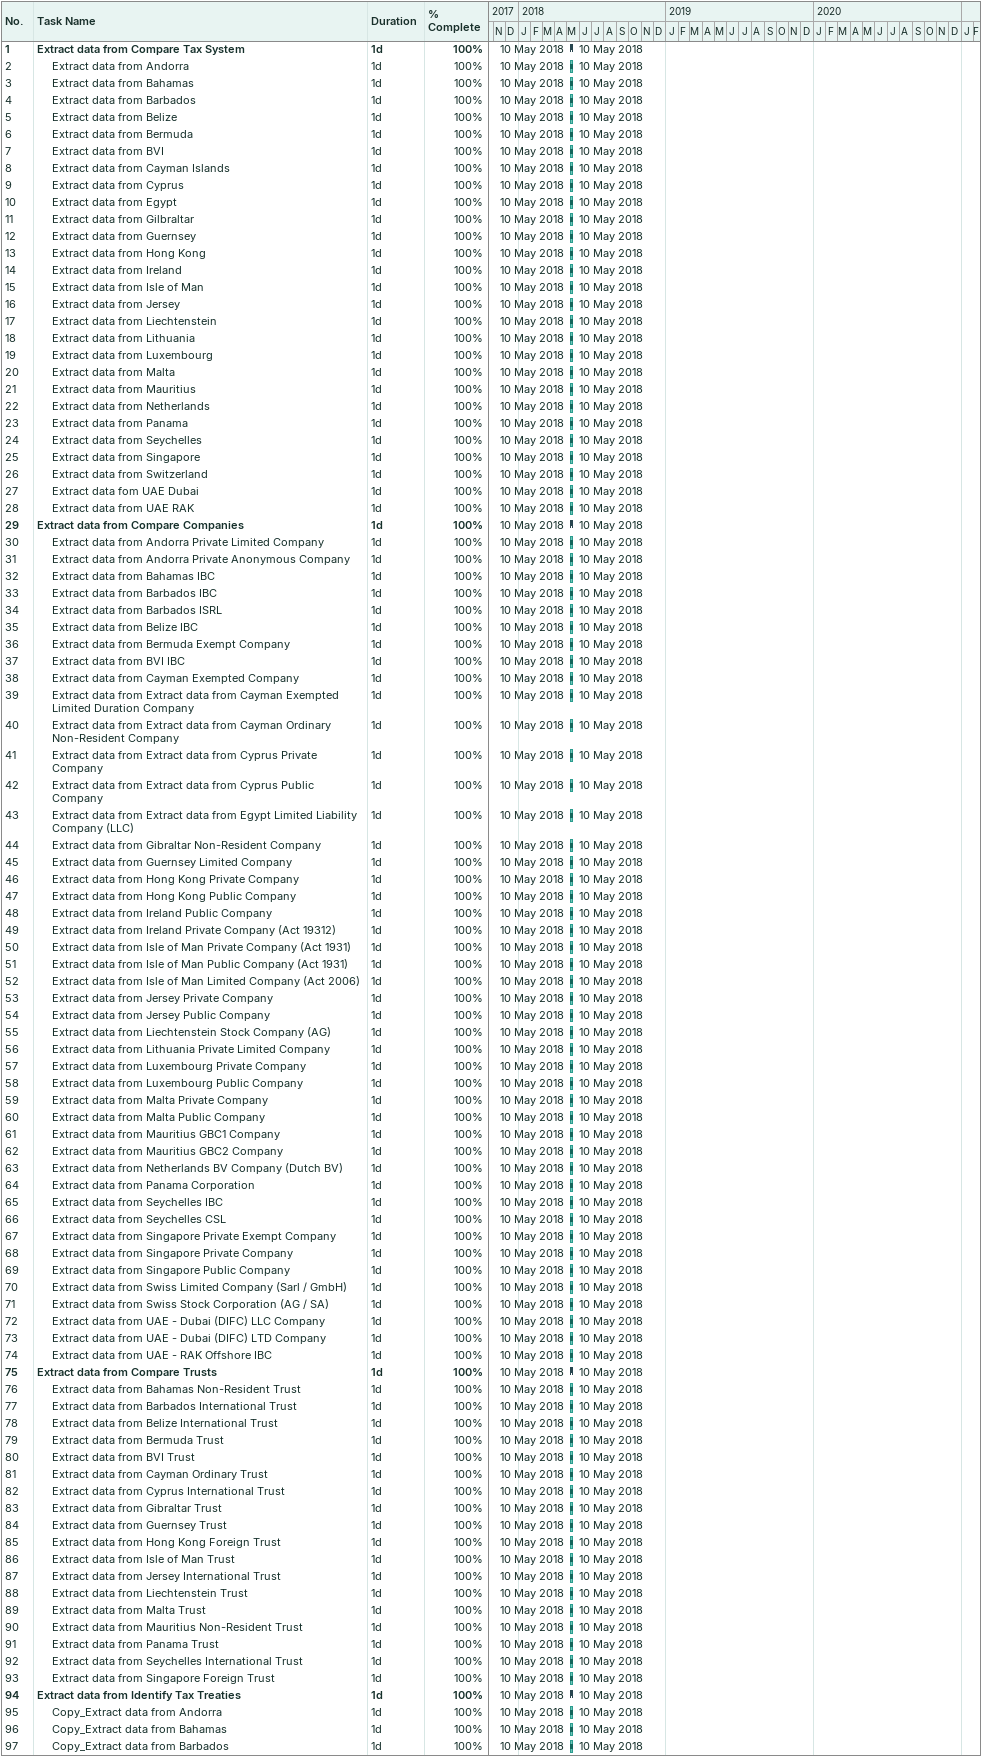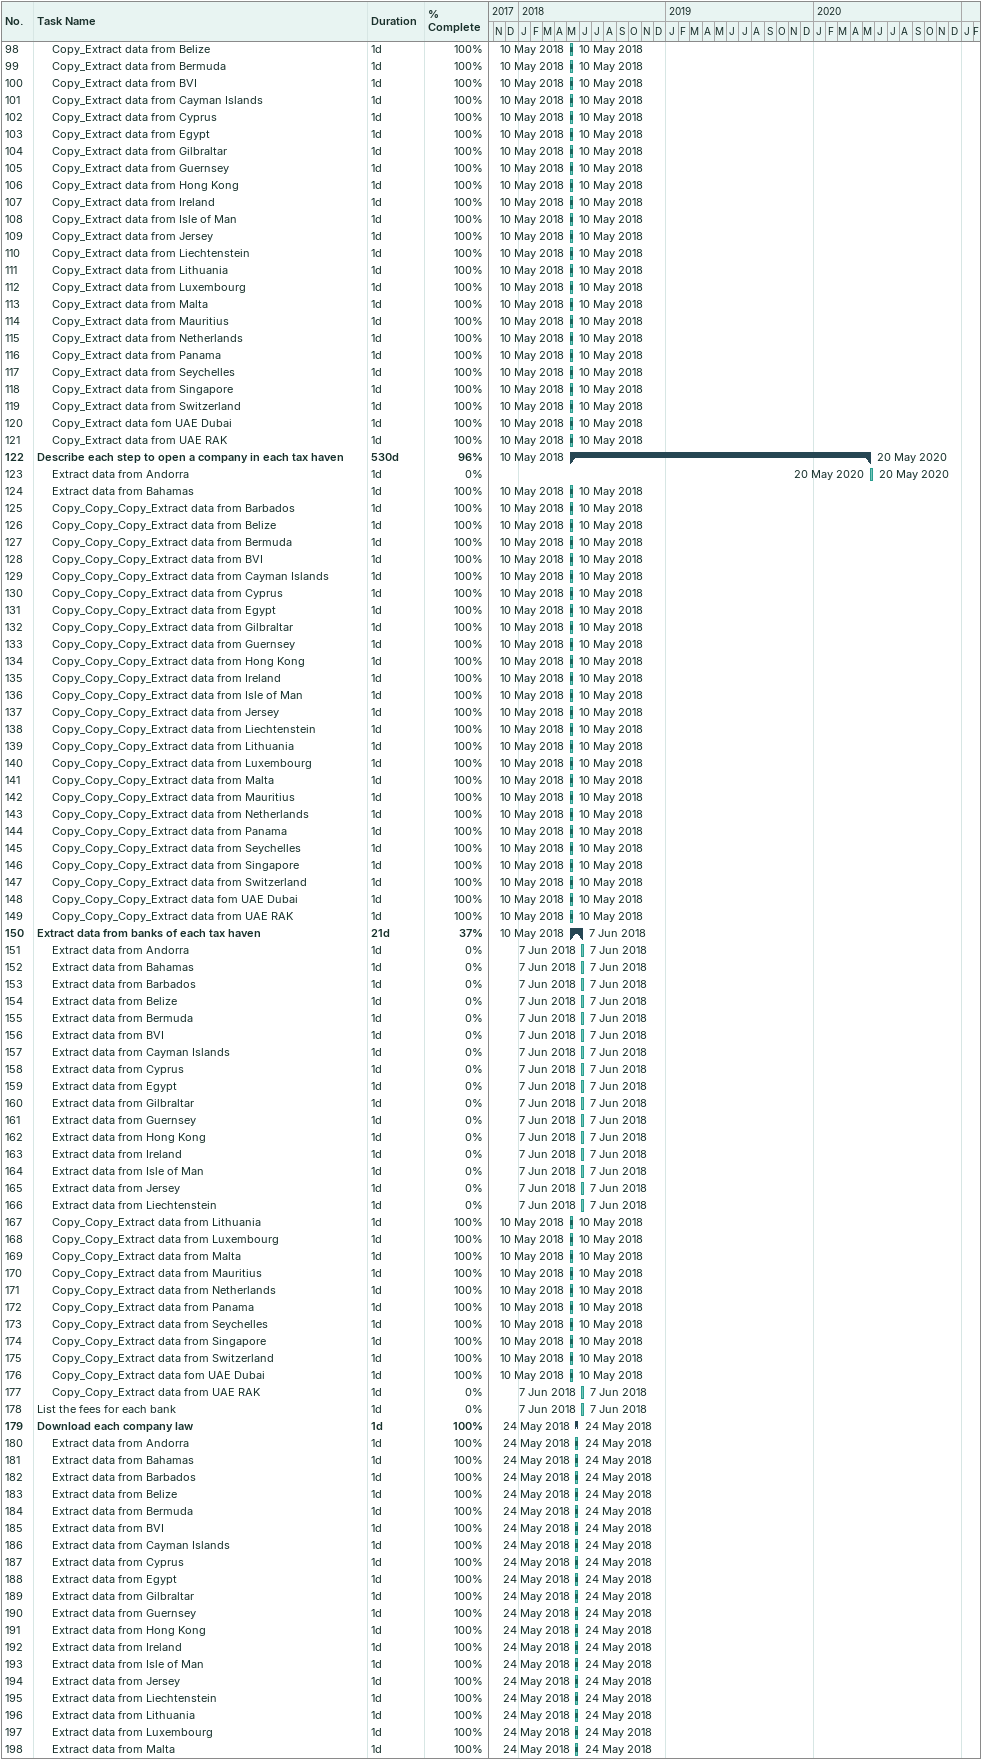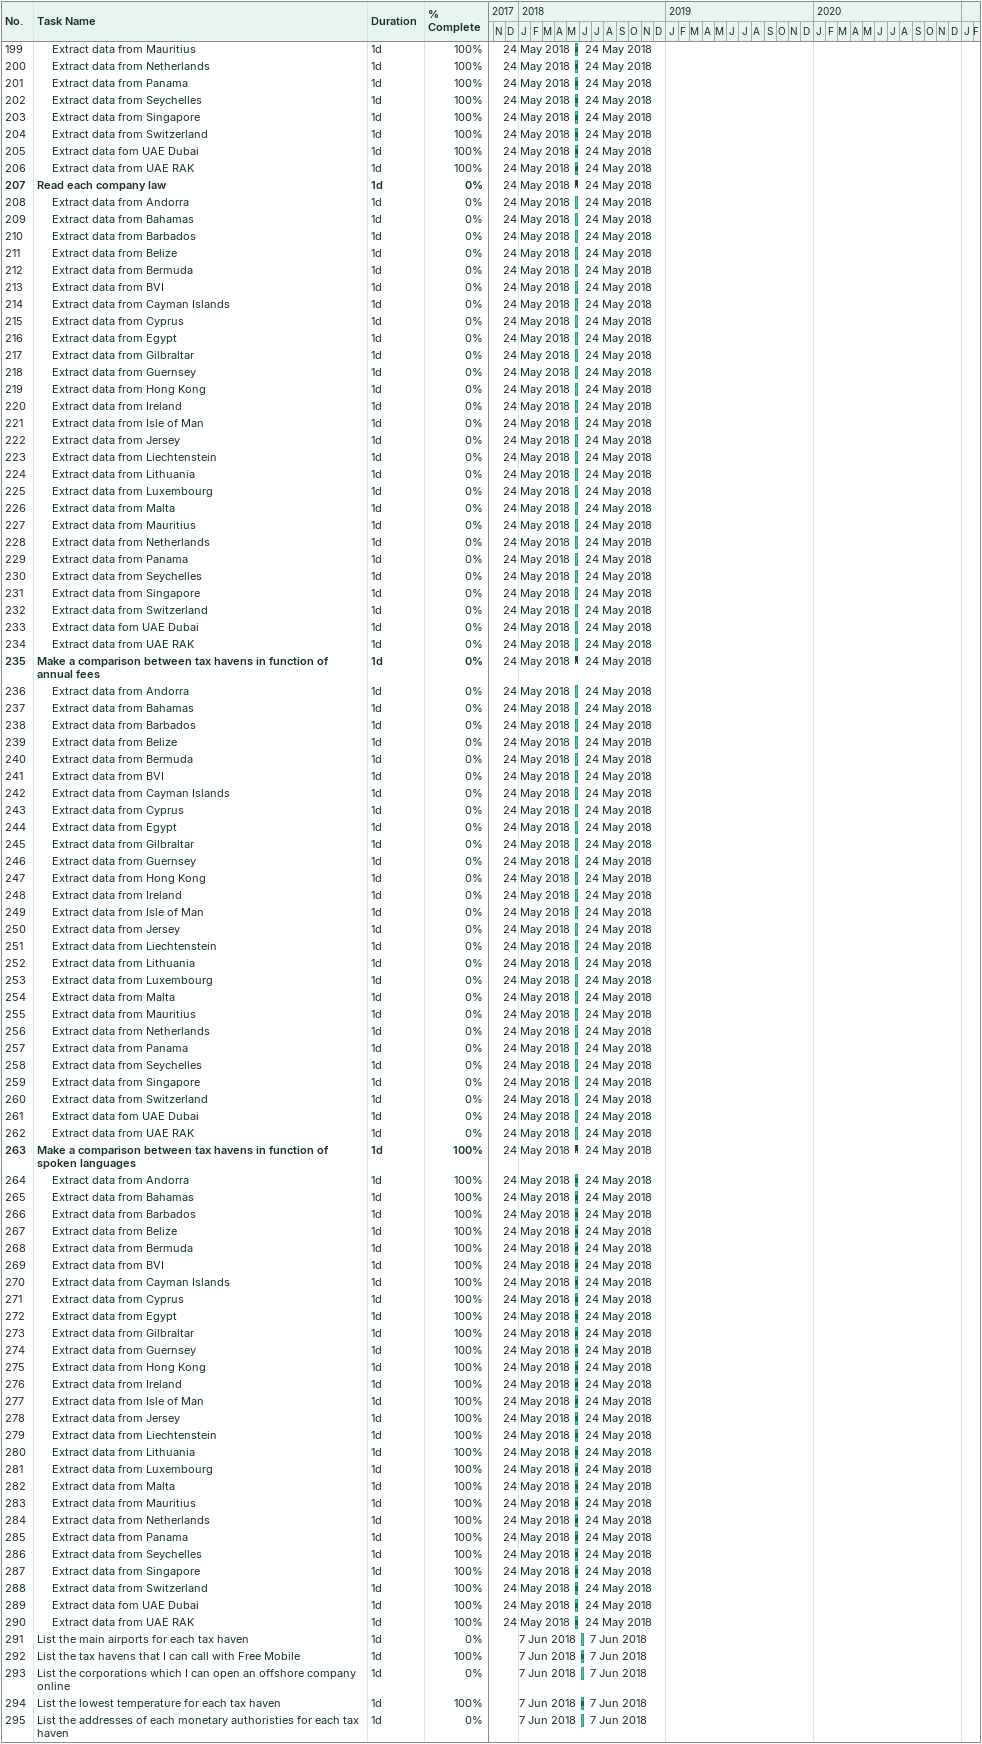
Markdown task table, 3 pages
| ID | Level | Task | Duration | Start | Finish | % complete |
|---|---|---|---|---|---|---|
| 1 | 1 | **Extract data from Compare Tax System** | 1d | 2018-05-10 | 2018-05-10 | 100 |
| 2 | 2 | Extract data from Andorra | 1d | 2018-05-10 | 2018-05-10 | 100 |
| 3 | 2 | Extract data from Bahamas | 1d | 2018-05-10 | 2018-05-10 | 100 |
| 4 | 2 | Extract data from Barbados | 1d | 2018-05-10 | 2018-05-10 | 100 |
| 5 | 2 | Extract data from Belize | 1d | 2018-05-10 | 2018-05-10 | 100 |
| 6 | 2 | Extract data from Bermuda | 1d | 2018-05-10 | 2018-05-10 | 100 |
| 7 | 2 | Extract data from BVI | 1d | 2018-05-10 | 2018-05-10 | 100 |
| 8 | 2 | Extract data from Cayman Islands | 1d | 2018-05-10 | 2018-05-10 | 100 |
| 9 | 2 | Extract data from Cyprus | 1d | 2018-05-10 | 2018-05-10 | 100 |
| 10 | 2 | Extract data from Egypt | 1d | 2018-05-10 | 2018-05-10 | 100 |
| 11 | 2 | Extract data from Gilbraltar | 1d | 2018-05-10 | 2018-05-10 | 100 |
| 12 | 2 | Extract data from Guernsey | 1d | 2018-05-10 | 2018-05-10 | 100 |
| 13 | 2 | Extract data from Hong Kong | 1d | 2018-05-10 | 2018-05-10 | 100 |
| 14 | 2 | Extract data from Ireland | 1d | 2018-05-10 | 2018-05-10 | 100 |
| 15 | 2 | Extract data from Isle of Man | 1d | 2018-05-10 | 2018-05-10 | 100 |
| 16 | 2 | Extract data from Jersey | 1d | 2018-05-10 | 2018-05-10 | 100 |
| 17 | 2 | Extract data from Liechtenstein | 1d | 2018-05-10 | 2018-05-10 | 100 |
| 18 | 2 | Extract data from Lithuania | 1d | 2018-05-10 | 2018-05-10 | 100 |
| 19 | 2 | Extract data from Luxembourg | 1d | 2018-05-10 | 2018-05-10 | 100 |
| 20 | 2 | Extract data from Malta | 1d | 2018-05-10 | 2018-05-10 | 100 |
| 21 | 2 | Extract data from Mauritius | 1d | 2018-05-10 | 2018-05-10 | 100 |
| 22 | 2 | Extract data from Netherlands | 1d | 2018-05-10 | 2018-05-10 | 100 |
| 23 | 2 | Extract data from Panama | 1d | 2018-05-10 | 2018-05-10 | 100 |
| 24 | 2 | Extract data from Seychelles | 1d | 2018-05-10 | 2018-05-10 | 100 |
| 25 | 2 | Extract data from Singapore | 1d | 2018-05-10 | 2018-05-10 | 100 |
| 26 | 2 | Extract data from Switzerland | 1d | 2018-05-10 | 2018-05-10 | 100 |
| 27 | 2 | Extract data fom UAE Dubai | 1d | 2018-05-10 | 2018-05-10 | 100 |
| 28 | 2 | Extract data from UAE RAK | 1d | 2018-05-10 | 2018-05-10 | 100 |
| 29 | 1 | **Extract data from Compare Companies** | 1d | 2018-05-10 | 2018-05-10 | 100 |
| 30 | 2 | Extract data from Andorra Private Limited Company | 1d | 2018-05-10 | 2018-05-10 | 100 |
| 31 | 2 | Extract data from Andorra Private Anonymous Company | 1d | 2018-05-10 | 2018-05-10 | 100 |
| 32 | 2 | Extract data from Bahamas IBC | 1d | 2018-05-10 | 2018-05-10 | 100 |
| 33 | 2 | Extract data from Barbados IBC | 1d | 2018-05-10 | 2018-05-10 | 100 |
| 34 | 2 | Extract data from Barbados ISRL | 1d | 2018-05-10 | 2018-05-10 | 100 |
| 35 | 2 | Extract data from Belize IBC | 1d | 2018-05-10 | 2018-05-10 | 100 |
| 36 | 2 | Extract data from Bermuda Exempt Company | 1d | 2018-05-10 | 2018-05-10 | 100 |
| 37 | 2 | Extract data from BVI IBC | 1d | 2018-05-10 | 2018-05-10 | 100 |
| 38 | 2 | Extract data from Cayman Exempted Company | 1d | 2018-05-10 | 2018-05-10 | 100 |
| 39 | 2 | Extract data from Extract data from Cayman Exempted Limited Duration Company | 1d | 2018-05-10 | 2018-05-10 | 100 |
| 40 | 2 | Extract data from Extract data from Cayman Ordinary Non-Resident Company | 1d | 2018-05-10 | 2018-05-10 | 100 |
| 41 | 2 | Extract data from Extract data from Cyprus Private Company | 1d | 2018-05-10 | 2018-05-10 | 100 |
| 42 | 2 | Extract data from Extract data from Cyprus Public Company | 1d | 2018-05-10 | 2018-05-10 | 100 |
| 43 | 2 | Extract data from Extract data from Egypt Limited Liability Company (LLC) | 1d | 2018-05-10 | 2018-05-10 | 100 |
| 44 | 2 | Extract data from Gibraltar Non-Resident Company | 1d | 2018-05-10 | 2018-05-10 | 100 |
| 45 | 2 | Extract data from Guernsey Limited Company | 1d | 2018-05-10 | 2018-05-10 | 100 |
| 46 | 2 | Extract data from Hong Kong Private Company | 1d | 2018-05-10 | 2018-05-10 | 100 |
| 47 | 2 | Extract data from Hong Kong Public Company | 1d | 2018-05-10 | 2018-05-10 | 100 |
| 48 | 2 | Extract data from Ireland Public Company | 1d | 2018-05-10 | 2018-05-10 | 100 |
| 49 | 2 | Extract data from Ireland Private Company (Act 19312) | 1d | 2018-05-10 | 2018-05-10 | 100 |
| 50 | 2 | Extract data from Isle of Man Private Company (Act 1931) | 1d | 2018-05-10 | 2018-05-10 | 100 |
| 51 | 2 | Extract data from Isle of Man Public Company (Act 1931) | 1d | 2018-05-10 | 2018-05-10 | 100 |
| 52 | 2 | Extract data from Isle of Man Limited Company (Act 2006) | 1d | 2018-05-10 | 2018-05-10 | 100 |
| 53 | 2 | Extract data from Jersey Private Company | 1d | 2018-05-10 | 2018-05-10 | 100 |
| 54 | 2 | Extract data from Jersey Public Company | 1d | 2018-05-10 | 2018-05-10 | 100 |
| 55 | 2 | Extract data from Liechtenstein Stock Company (AG) | 1d | 2018-05-10 | 2018-05-10 | 100 |
| 56 | 2 | Extract data from Lithuania Private Limited Company | 1d | 2018-05-10 | 2018-05-10 | 100 |
| 57 | 2 | Extract data from Luxembourg Private Company | 1d | 2018-05-10 | 2018-05-10 | 100 |
| 58 | 2 | Extract data from Luxembourg Public Company | 1d | 2018-05-10 | 2018-05-10 | 100 |
| 59 | 2 | Extract data from Malta Private Company | 1d | 2018-05-10 | 2018-05-10 | 100 |
| 60 | 2 | Extract data from Malta Public Company | 1d | 2018-05-10 | 2018-05-10 | 100 |
| 61 | 2 | Extract data from Mauritius GBC1 Company | 1d | 2018-05-10 | 2018-05-10 | 100 |
| 62 | 2 | Extract data from Mauritius GBC2 Company | 1d | 2018-05-10 | 2018-05-10 | 100 |
| 63 | 2 | Extract data from Netherlands BV Company (Dutch BV) | 1d | 2018-05-10 | 2018-05-10 | 100 |
| 64 | 2 | Extract data from Panama Corporation | 1d | 2018-05-10 | 2018-05-10 | 100 |
| 65 | 2 | Extract data from Seychelles IBC | 1d | 2018-05-10 | 2018-05-10 | 100 |
| 66 | 2 | Extract data from Seychelles CSL | 1d | 2018-05-10 | 2018-05-10 | 100 |
| 67 | 2 | Extract data from Singapore Private Exempt Company | 1d | 2018-05-10 | 2018-05-10 | 100 |
| 68 | 2 | Extract data from Singapore Private Company | 1d | 2018-05-10 | 2018-05-10 | 100 |
| 69 | 2 | Extract data from Singapore Public Company | 1d | 2018-05-10 | 2018-05-10 | 100 |
| 70 | 2 | Extract data from Swiss Limited Company (Sarl / GmbH) | 1d | 2018-05-10 | 2018-05-10 | 100 |
| 71 | 2 | Extract data from Swiss Stock Corporation (AG / SA) | 1d | 2018-05-10 | 2018-05-10 | 100 |
| 72 | 2 | Extract data from UAE - Dubai (DIFC) LLC Company | 1d | 2018-05-10 | 2018-05-10 | 100 |
| 73 | 2 | Extract data from UAE - Dubai (DIFC) LTD Company | 1d | 2018-05-10 | 2018-05-10 | 100 |
| 74 | 2 | Extract data from UAE - RAK Offshore IBC | 1d | 2018-05-10 | 2018-05-10 | 100 |
| 75 | 1 | **Extract data from Compare Trusts** | 1d | 2018-05-10 | 2018-05-10 | 100 |
| 76 | 2 | Extract data from Bahamas Non-Resident Trust | 1d | 2018-05-10 | 2018-05-10 | 100 |
| 77 | 2 | Extract data from Barbados International Trust | 1d | 2018-05-10 | 2018-05-10 | 100 |
| 78 | 2 | Extract data from Belize International Trust | 1d | 2018-05-10 | 2018-05-10 | 100 |
| 79 | 2 | Extract data from Bermuda Trust | 1d | 2018-05-10 | 2018-05-10 | 100 |
| 80 | 2 | Extract data from BVI Trust | 1d | 2018-05-10 | 2018-05-10 | 100 |
| 81 | 2 | Extract data from Cayman Ordinary Trust | 1d | 2018-05-10 | 2018-05-10 | 100 |
| 82 | 2 | Extract data from Cyprus International Trust | 1d | 2018-05-10 | 2018-05-10 | 100 |
| 83 | 2 | Extract data from Gibraltar Trust | 1d | 2018-05-10 | 2018-05-10 | 100 |
| 84 | 2 | Extract data from Guernsey Trust | 1d | 2018-05-10 | 2018-05-10 | 100 |
| 85 | 2 | Extract data from Hong Kong Foreign Trust | 1d | 2018-05-10 | 2018-05-10 | 100 |
| 86 | 2 | Extract data from Isle of Man Trust | 1d | 2018-05-10 | 2018-05-10 | 100 |
| 87 | 2 | Extract data from Jersey International Trust | 1d | 2018-05-10 | 2018-05-10 | 100 |
| 88 | 2 | Extract data from Liechtenstein Trust | 1d | 2018-05-10 | 2018-05-10 | 100 |
| 89 | 2 | Extract data from Malta Trust | 1d | 2018-05-10 | 2018-05-10 | 100 |
| 90 | 2 | Extract data from Mauritius Non-Resident Trust | 1d | 2018-05-10 | 2018-05-10 | 100 |
| 91 | 2 | Extract data from Panama Trust | 1d | 2018-05-10 | 2018-05-10 | 100 |
| 92 | 2 | Extract data from Seychelles International Trust | 1d | 2018-05-10 | 2018-05-10 | 100 |
| 93 | 2 | Extract data from Singapore Foreign Trust | 1d | 2018-05-10 | 2018-05-10 | 100 |
| 94 | 1 | **Extract data from Identify Tax Treaties** | 1d | 2018-05-10 | 2018-05-10 | 100 |
| 95 | 2 | Copy_Extract data from Andorra | 1d | 2018-05-10 | 2018-05-10 | 100 |
| 96 | 2 | Copy_Extract data from Bahamas | 1d | 2018-05-10 | 2018-05-10 | 100 |
| 97 | 2 | Copy_Extract data from Barbados | 1d | 2018-05-10 | 2018-05-10 | 100 |
| 98 | 2 | Copy_Extract data from Belize | 1d | 2018-05-10 | 2018-05-10 | 100 |
| 99 | 2 | Copy_Extract data from Bermuda | 1d | 2018-05-10 | 2018-05-10 | 100 |
| 100 | 2 | Copy_Extract data from BVI | 1d | 2018-05-10 | 2018-05-10 | 100 |
| 101 | 2 | Copy_Extract data from Cayman Islands | 1d | 2018-05-10 | 2018-05-10 | 100 |
| 102 | 2 | Copy_Extract data from Cyprus | 1d | 2018-05-10 | 2018-05-10 | 100 |
| 103 | 2 | Copy_Extract data from Egypt | 1d | 2018-05-10 | 2018-05-10 | 100 |
| 104 | 2 | Copy_Extract data from Gilbraltar | 1d | 2018-05-10 | 2018-05-10 | 100 |
| 105 | 2 | Copy_Extract data from Guernsey | 1d | 2018-05-10 | 2018-05-10 | 100 |
| 106 | 2 | Copy_Extract data from Hong Kong | 1d | 2018-05-10 | 2018-05-10 | 100 |
| 107 | 2 | Copy_Extract data from Ireland | 1d | 2018-05-10 | 2018-05-10 | 100 |
| 108 | 2 | Copy_Extract data from Isle of Man | 1d | 2018-05-10 | 2018-05-10 | 100 |
| 109 | 2 | Copy_Extract data from Jersey | 1d | 2018-05-10 | 2018-05-10 | 100 |
| 110 | 2 | Copy_Extract data from Liechtenstein | 1d | 2018-05-10 | 2018-05-10 | 100 |
| 111 | 2 | Copy_Extract data from Lithuania | 1d | 2018-05-10 | 2018-05-10 | 100 |
| 112 | 2 | Copy_Extract data from Luxembourg | 1d | 2018-05-10 | 2018-05-10 | 100 |
| 113 | 2 | Copy_Extract data from Malta | 1d | 2018-05-10 | 2018-05-10 | 100 |
| 114 | 2 | Copy_Extract data from Mauritius | 1d | 2018-05-10 | 2018-05-10 | 100 |
| 115 | 2 | Copy_Extract data from Netherlands | 1d | 2018-05-10 | 2018-05-10 | 100 |
| 116 | 2 | Copy_Extract data from Panama | 1d | 2018-05-10 | 2018-05-10 | 100 |
| 117 | 2 | Copy_Extract data from Seychelles | 1d | 2018-05-10 | 2018-05-10 | 100 |
| 118 | 2 | Copy_Extract data from Singapore | 1d | 2018-05-10 | 2018-05-10 | 100 |
| 119 | 2 | Copy_Extract data from Switzerland | 1d | 2018-05-10 | 2018-05-10 | 100 |
| 120 | 2 | Copy_Extract data fom UAE Dubai | 1d | 2018-05-10 | 2018-05-10 | 100 |
| 121 | 2 | Copy_Extract data from UAE RAK | 1d | 2018-05-10 | 2018-05-10 | 100 |
| 122 | 1 | **Describe each step to open a company in each tax haven** | 530d | 2018-05-10 | 2020-05-20 | 96 |
| 123 | 2 | Extract data from Andorra | 1d | 2020-05-20 | 2020-05-20 | 0 |
| 124 | 2 | Extract data from Bahamas | 1d | 2018-05-10 | 2018-05-10 | 100 |
| 125 | 2 | Copy_Copy_Copy_Extract data from Barbados | 1d | 2018-05-10 | 2018-05-10 | 100 |
| 126 | 2 | Copy_Copy_Copy_Extract data from Belize | 1d | 2018-05-10 | 2018-05-10 | 100 |
| 127 | 2 | Copy_Copy_Copy_Extract data from Bermuda | 1d | 2018-05-10 | 2018-05-10 | 100 |
| 128 | 2 | Copy_Copy_Copy_Extract data from BVI | 1d | 2018-05-10 | 2018-05-10 | 100 |
| 129 | 2 | Copy_Copy_Copy_Extract data from Cayman Islands | 1d | 2018-05-10 | 2018-05-10 | 100 |
| 130 | 2 | Copy_Copy_Copy_Extract data from Cyprus | 1d | 2018-05-10 | 2018-05-10 | 100 |
| 131 | 2 | Copy_Copy_Copy_Extract data from Egypt | 1d | 2018-05-10 | 2018-05-10 | 100 |
| 132 | 2 | Copy_Copy_Copy_Extract data from Gilbraltar | 1d | 2018-05-10 | 2018-05-10 | 100 |
| 133 | 2 | Copy_Copy_Copy_Extract data from Guernsey | 1d | 2018-05-10 | 2018-05-10 | 100 |
| 134 | 2 | Copy_Copy_Copy_Extract data from Hong Kong | 1d | 2018-05-10 | 2018-05-10 | 100 |
| 135 | 2 | Copy_Copy_Copy_Extract data from Ireland | 1d | 2018-05-10 | 2018-05-10 | 100 |
| 136 | 2 | Copy_Copy_Copy_Extract data from Isle of Man | 1d | 2018-05-10 | 2018-05-10 | 100 |
| 137 | 2 | Copy_Copy_Copy_Extract data from Jersey | 1d | 2018-05-10 | 2018-05-10 | 100 |
| 138 | 2 | Copy_Copy_Copy_Extract data from Liechtenstein | 1d | 2018-05-10 | 2018-05-10 | 100 |
| 139 | 2 | Copy_Copy_Copy_Extract data from Lithuania | 1d | 2018-05-10 | 2018-05-10 | 100 |
| 140 | 2 | Copy_Copy_Copy_Extract data from Luxembourg | 1d | 2018-05-10 | 2018-05-10 | 100 |
| 141 | 2 | Copy_Copy_Copy_Extract data from Malta | 1d | 2018-05-10 | 2018-05-10 | 100 |
| 142 | 2 | Copy_Copy_Copy_Extract data from Mauritius | 1d | 2018-05-10 | 2018-05-10 | 100 |
| 143 | 2 | Copy_Copy_Copy_Extract data from Netherlands | 1d | 2018-05-10 | 2018-05-10 | 100 |
| 144 | 2 | Copy_Copy_Copy_Extract data from Panama | 1d | 2018-05-10 | 2018-05-10 | 100 |
| 145 | 2 | Copy_Copy_Copy_Extract data from Seychelles | 1d | 2018-05-10 | 2018-05-10 | 100 |
| 146 | 2 | Copy_Copy_Copy_Extract data from Singapore | 1d | 2018-05-10 | 2018-05-10 | 100 |
| 147 | 2 | Copy_Copy_Copy_Extract data from Switzerland | 1d | 2018-05-10 | 2018-05-10 | 100 |
| 148 | 2 | Copy_Copy_Copy_Extract data fom UAE Dubai | 1d | 2018-05-10 | 2018-05-10 | 100 |
| 149 | 2 | Copy_Copy_Copy_Extract data from UAE RAK | 1d | 2018-05-10 | 2018-05-10 | 100 |
| 150 | 1 | **Extract data from banks of each tax haven** | 21d | 2018-05-10 | 2018-06-07 | 37 |
| 151 | 2 | Extract data from Andorra | 1d | 2018-06-07 | 2018-06-07 | 0 |
| 152 | 2 | Extract data from Bahamas | 1d | 2018-06-07 | 2018-06-07 | 0 |
| 153 | 2 | Extract data from Barbados | 1d | 2018-06-07 | 2018-06-07 | 0 |
| 154 | 2 | Extract data from Belize | 1d | 2018-06-07 | 2018-06-07 | 0 |
| 155 | 2 | Extract data from Bermuda | 1d | 2018-06-07 | 2018-06-07 | 0 |
| 156 | 2 | Extract data from BVI | 1d | 2018-06-07 | 2018-06-07 | 0 |
| 157 | 2 | Extract data from Cayman Islands | 1d | 2018-06-07 | 2018-06-07 | 0 |
| 158 | 2 | Extract data from Cyprus | 1d | 2018-06-07 | 2018-06-07 | 0 |
| 159 | 2 | Extract data from Egypt | 1d | 2018-06-07 | 2018-06-07 | 0 |
| 160 | 2 | Extract data from Gilbraltar | 1d | 2018-06-07 | 2018-06-07 | 0 |
| 161 | 2 | Extract data from Guernsey | 1d | 2018-06-07 | 2018-06-07 | 0 |
| 162 | 2 | Extract data from Hong Kong | 1d | 2018-06-07 | 2018-06-07 | 0 |
| 163 | 2 | Extract data from Ireland | 1d | 2018-06-07 | 2018-06-07 | 0 |
| 164 | 2 | Extract data from Isle of Man | 1d | 2018-06-07 | 2018-06-07 | 0 |
| 165 | 2 | Extract data from Jersey | 1d | 2018-06-07 | 2018-06-07 | 0 |
| 166 | 2 | Extract data from Liechtenstein | 1d | 2018-06-07 | 2018-06-07 | 0 |
| 167 | 2 | Copy_Copy_Extract data from Lithuania | 1d | 2018-05-10 | 2018-05-10 | 100 |
| 168 | 2 | Copy_Copy_Extract data from Luxembourg | 1d | 2018-05-10 | 2018-05-10 | 100 |
| 169 | 2 | Copy_Copy_Extract data from Malta | 1d | 2018-05-10 | 2018-05-10 | 100 |
| 170 | 2 | Copy_Copy_Extract data from Mauritius | 1d | 2018-05-10 | 2018-05-10 | 100 |
| 171 | 2 | Copy_Copy_Extract data from Netherlands | 1d | 2018-05-10 | 2018-05-10 | 100 |
| 172 | 2 | Copy_Copy_Extract data from Panama | 1d | 2018-05-10 | 2018-05-10 | 100 |
| 173 | 2 | Copy_Copy_Extract data from Seychelles | 1d | 2018-05-10 | 2018-05-10 | 100 |
| 174 | 2 | Copy_Copy_Extract data from Singapore | 1d | 2018-05-10 | 2018-05-10 | 100 |
| 175 | 2 | Copy_Copy_Extract data from Switzerland | 1d | 2018-05-10 | 2018-05-10 | 100 |
| 176 | 2 | Copy_Copy_Extract data fom UAE Dubai | 1d | 2018-05-10 | 2018-05-10 | 100 |
| 177 | 2 | Copy_Copy_Extract data from UAE RAK | 1d | 2018-06-07 | 2018-06-07 | 0 |
| 178 | 1 | List the fees for each bank | 1d | 2018-06-07 | 2018-06-07 | 0 |
| 179 | 1 | **Download each company law** | 1d | 2018-05-24 | 2018-05-24 | 100 |
| 180 | 2 | Extract data from Andorra | 1d | 2018-05-24 | 2018-05-24 | 100 |
| 181 | 2 | Extract data from Bahamas | 1d | 2018-05-24 | 2018-05-24 | 100 |
| 182 | 2 | Extract data from Barbados | 1d | 2018-05-24 | 2018-05-24 | 100 |
| 183 | 2 | Extract data from Belize | 1d | 2018-05-24 | 2018-05-24 | 100 |
| 184 | 2 | Extract data from Bermuda | 1d | 2018-05-24 | 2018-05-24 | 100 |
| 185 | 2 | Extract data from BVI | 1d | 2018-05-24 | 2018-05-24 | 100 |
| 186 | 2 | Extract data from Cayman Islands | 1d | 2018-05-24 | 2018-05-24 | 100 |
| 187 | 2 | Extract data from Cyprus | 1d | 2018-05-24 | 2018-05-24 | 100 |
| 188 | 2 | Extract data from Egypt | 1d | 2018-05-24 | 2018-05-24 | 100 |
| 189 | 2 | Extract data from Gilbraltar | 1d | 2018-05-24 | 2018-05-24 | 100 |
| 190 | 2 | Extract data from Guernsey | 1d | 2018-05-24 | 2018-05-24 | 100 |
| 191 | 2 | Extract data from Hong Kong | 1d | 2018-05-24 | 2018-05-24 | 100 |
| 192 | 2 | Extract data from Ireland | 1d | 2018-05-24 | 2018-05-24 | 100 |
| 193 | 2 | Extract data from Isle of Man | 1d | 2018-05-24 | 2018-05-24 | 100 |
| 194 | 2 | Extract data from Jersey | 1d | 2018-05-24 | 2018-05-24 | 100 |
| 195 | 2 | Extract data from Liechtenstein | 1d | 2018-05-24 | 2018-05-24 | 100 |
| 196 | 2 | Extract data from Lithuania | 1d | 2018-05-24 | 2018-05-24 | 100 |
| 197 | 2 | Extract data from Luxembourg | 1d | 2018-05-24 | 2018-05-24 | 100 |
| 198 | 2 | Extract data from Malta | 1d | 2018-05-24 | 2018-05-24 | 100 |
| 199 | 2 | Extract data from Mauritius | 1d | 2018-05-24 | 2018-05-24 | 100 |
| 200 | 2 | Extract data from Netherlands | 1d | 2018-05-24 | 2018-05-24 | 100 |
| 201 | 2 | Extract data from Panama | 1d | 2018-05-24 | 2018-05-24 | 100 |
| 202 | 2 | Extract data from Seychelles | 1d | 2018-05-24 | 2018-05-24 | 100 |
| 203 | 2 | Extract data from Singapore | 1d | 2018-05-24 | 2018-05-24 | 100 |
| 204 | 2 | Extract data from Switzerland | 1d | 2018-05-24 | 2018-05-24 | 100 |
| 205 | 2 | Extract data fom UAE Dubai | 1d | 2018-05-24 | 2018-05-24 | 100 |
| 206 | 2 | Extract data from UAE RAK | 1d | 2018-05-24 | 2018-05-24 | 100 |
| 207 | 1 | **Read each company law** | 1d | 2018-05-24 | 2018-05-24 | 0 |
| 208 | 2 | Extract data from Andorra | 1d | 2018-05-24 | 2018-05-24 | 0 |
| 209 | 2 | Extract data from Bahamas | 1d | 2018-05-24 | 2018-05-24 | 0 |
| 210 | 2 | Extract data from Barbados | 1d | 2018-05-24 | 2018-05-24 | 0 |
| 211 | 2 | Extract data from Belize | 1d | 2018-05-24 | 2018-05-24 | 0 |
| 212 | 2 | Extract data from Bermuda | 1d | 2018-05-24 | 2018-05-24 | 0 |
| 213 | 2 | Extract data from BVI | 1d | 2018-05-24 | 2018-05-24 | 0 |
| 214 | 2 | Extract data from Cayman Islands | 1d | 2018-05-24 | 2018-05-24 | 0 |
| 215 | 2 | Extract data from Cyprus | 1d | 2018-05-24 | 2018-05-24 | 0 |
| 216 | 2 | Extract data from Egypt | 1d | 2018-05-24 | 2018-05-24 | 0 |
| 217 | 2 | Extract data from Gilbraltar | 1d | 2018-05-24 | 2018-05-24 | 0 |
| 218 | 2 | Extract data from Guernsey | 1d | 2018-05-24 | 2018-05-24 | 0 |
| 219 | 2 | Extract data from Hong Kong | 1d | 2018-05-24 | 2018-05-24 | 0 |
| 220 | 2 | Extract data from Ireland | 1d | 2018-05-24 | 2018-05-24 | 0 |
| 221 | 2 | Extract data from Isle of Man | 1d | 2018-05-24 | 2018-05-24 | 0 |
| 222 | 2 | Extract data from Jersey | 1d | 2018-05-24 | 2018-05-24 | 0 |
| 223 | 2 | Extract data from Liechtenstein | 1d | 2018-05-24 | 2018-05-24 | 0 |
| 224 | 2 | Extract data from Lithuania | 1d | 2018-05-24 | 2018-05-24 | 0 |
| 225 | 2 | Extract data from Luxembourg | 1d | 2018-05-24 | 2018-05-24 | 0 |
| 226 | 2 | Extract data from Malta | 1d | 2018-05-24 | 2018-05-24 | 0 |
| 227 | 2 | Extract data from Mauritius | 1d | 2018-05-24 | 2018-05-24 | 0 |
| 228 | 2 | Extract data from Netherlands | 1d | 2018-05-24 | 2018-05-24 | 0 |
| 229 | 2 | Extract data from Panama | 1d | 2018-05-24 | 2018-05-24 | 0 |
| 230 | 2 | Extract data from Seychelles | 1d | 2018-05-24 | 2018-05-24 | 0 |
| 231 | 2 | Extract data from Singapore | 1d | 2018-05-24 | 2018-05-24 | 0 |
| 232 | 2 | Extract data from Switzerland | 1d | 2018-05-24 | 2018-05-24 | 0 |
| 233 | 2 | Extract data fom UAE Dubai | 1d | 2018-05-24 | 2018-05-24 | 0 |
| 234 | 2 | Extract data from UAE RAK | 1d | 2018-05-24 | 2018-05-24 | 0 |
| 235 | 1 | **Make a comparison between tax havens in function of annual fees** | 1d | 2018-05-24 | 2018-05-24 | 0 |
| 236 | 2 | Extract data from Andorra | 1d | 2018-05-24 | 2018-05-24 | 0 |
| 237 | 2 | Extract data from Bahamas | 1d | 2018-05-24 | 2018-05-24 | 0 |
| 238 | 2 | Extract data from Barbados | 1d | 2018-05-24 | 2018-05-24 | 0 |
| 239 | 2 | Extract data from Belize | 1d | 2018-05-24 | 2018-05-24 | 0 |
| 240 | 2 | Extract data from Bermuda | 1d | 2018-05-24 | 2018-05-24 | 0 |
| 241 | 2 | Extract data from BVI | 1d | 2018-05-24 | 2018-05-24 | 0 |
| 242 | 2 | Extract data from Cayman Islands | 1d | 2018-05-24 | 2018-05-24 | 0 |
| 243 | 2 | Extract data from Cyprus | 1d | 2018-05-24 | 2018-05-24 | 0 |
| 244 | 2 | Extract data from Egypt | 1d | 2018-05-24 | 2018-05-24 | 0 |
| 245 | 2 | Extract data from Gilbraltar | 1d | 2018-05-24 | 2018-05-24 | 0 |
| 246 | 2 | Extract data from Guernsey | 1d | 2018-05-24 | 2018-05-24 | 0 |
| 247 | 2 | Extract data from Hong Kong | 1d | 2018-05-24 | 2018-05-24 | 0 |
| 248 | 2 | Extract data from Ireland | 1d | 2018-05-24 | 2018-05-24 | 0 |
| 249 | 2 | Extract data from Isle of Man | 1d | 2018-05-24 | 2018-05-24 | 0 |
| 250 | 2 | Extract data from Jersey | 1d | 2018-05-24 | 2018-05-24 | 0 |
| 251 | 2 | Extract data from Liechtenstein | 1d | 2018-05-24 | 2018-05-24 | 0 |
| 252 | 2 | Extract data from Lithuania | 1d | 2018-05-24 | 2018-05-24 | 0 |
| 253 | 2 | Extract data from Luxembourg | 1d | 2018-05-24 | 2018-05-24 | 0 |
| 254 | 2 | Extract data from Malta | 1d | 2018-05-24 | 2018-05-24 | 0 |
| 255 | 2 | Extract data from Mauritius | 1d | 2018-05-24 | 2018-05-24 | 0 |
| 256 | 2 | Extract data from Netherlands | 1d | 2018-05-24 | 2018-05-24 | 0 |
| 257 | 2 | Extract data from Panama | 1d | 2018-05-24 | 2018-05-24 | 0 |
| 258 | 2 | Extract data from Seychelles | 1d | 2018-05-24 | 2018-05-24 | 0 |
| 259 | 2 | Extract data from Singapore | 1d | 2018-05-24 | 2018-05-24 | 0 |
| 260 | 2 | Extract data from Switzerland | 1d | 2018-05-24 | 2018-05-24 | 0 |
| 261 | 2 | Extract data fom UAE Dubai | 1d | 2018-05-24 | 2018-05-24 | 0 |
| 262 | 2 | Extract data from UAE RAK | 1d | 2018-05-24 | 2018-05-24 | 0 |
| 263 | 1 | **Make a comparison between tax havens in function of spoken languages** | 1d | 2018-05-24 | 2018-05-24 | 100 |
| 264 | 2 | Extract data from Andorra | 1d | 2018-05-24 | 2018-05-24 | 100 |
| 265 | 2 | Extract data from Bahamas | 1d | 2018-05-24 | 2018-05-24 | 100 |
| 266 | 2 | Extract data from Barbados | 1d | 2018-05-24 | 2018-05-24 | 100 |
| 267 | 2 | Extract data from Belize | 1d | 2018-05-24 | 2018-05-24 | 100 |
| 268 | 2 | Extract data from Bermuda | 1d | 2018-05-24 | 2018-05-24 | 100 |
| 269 | 2 | Extract data from BVI | 1d | 2018-05-24 | 2018-05-24 | 100 |
| 270 | 2 | Extract data from Cayman Islands | 1d | 2018-05-24 | 2018-05-24 | 100 |
| 271 | 2 | Extract data from Cyprus | 1d | 2018-05-24 | 2018-05-24 | 100 |
| 272 | 2 | Extract data from Egypt | 1d | 2018-05-24 | 2018-05-24 | 100 |
| 273 | 2 | Extract data from Gilbraltar | 1d | 2018-05-24 | 2018-05-24 | 100 |
| 274 | 2 | Extract data from Guernsey | 1d | 2018-05-24 | 2018-05-24 | 100 |
| 275 | 2 | Extract data from Hong Kong | 1d | 2018-05-24 | 2018-05-24 | 100 |
| 276 | 2 | Extract data from Ireland | 1d | 2018-05-24 | 2018-05-24 | 100 |
| 277 | 2 | Extract data from Isle of Man | 1d | 2018-05-24 | 2018-05-24 | 100 |
| 278 | 2 | Extract data from Jersey | 1d | 2018-05-24 | 2018-05-24 | 100 |
| 279 | 2 | Extract data from Liechtenstein | 1d | 2018-05-24 | 2018-05-24 | 100 |
| 280 | 2 | Extract data from Lithuania | 1d | 2018-05-24 | 2018-05-24 | 100 |
| 281 | 2 | Extract data from Luxembourg | 1d | 2018-05-24 | 2018-05-24 | 100 |
| 282 | 2 | Extract data from Malta | 1d | 2018-05-24 | 2018-05-24 | 100 |
| 283 | 2 | Extract data from Mauritius | 1d | 2018-05-24 | 2018-05-24 | 100 |
| 284 | 2 | Extract data from Netherlands | 1d | 2018-05-24 | 2018-05-24 | 100 |
| 285 | 2 | Extract data from Panama | 1d | 2018-05-24 | 2018-05-24 | 100 |
| 286 | 2 | Extract data from Seychelles | 1d | 2018-05-24 | 2018-05-24 | 100 |
| 287 | 2 | Extract data from Singapore | 1d | 2018-05-24 | 2018-05-24 | 100 |
| 288 | 2 | Extract data from Switzerland | 1d | 2018-05-24 | 2018-05-24 | 100 |
| 289 | 2 | Extract data fom UAE Dubai | 1d | 2018-05-24 | 2018-05-24 | 100 |
| 290 | 2 | Extract data from UAE RAK | 1d | 2018-05-24 | 2018-05-24 | 100 |
| 291 | 1 | List the main airports for each tax haven | 1d | 2018-06-07 | 2018-06-07 | 0 |
| 292 | 1 | List the tax havens that I can call with Free Mobile | 1d | 2018-06-07 | 2018-06-07 | 100 |
| 293 | 1 | List the corporations which I can open an offshore company online | 1d | 2018-06-07 | 2018-06-07 | 0 |
| 294 | 1 | List the lowest temperature for each tax haven | 1d | 2018-06-07 | 2018-06-07 | 100 |
| 295 | 1 | List the addresses of each monetary authoristies for each tax haven | 1d | 2018-06-07 | 2018-06-07 | 0 |
